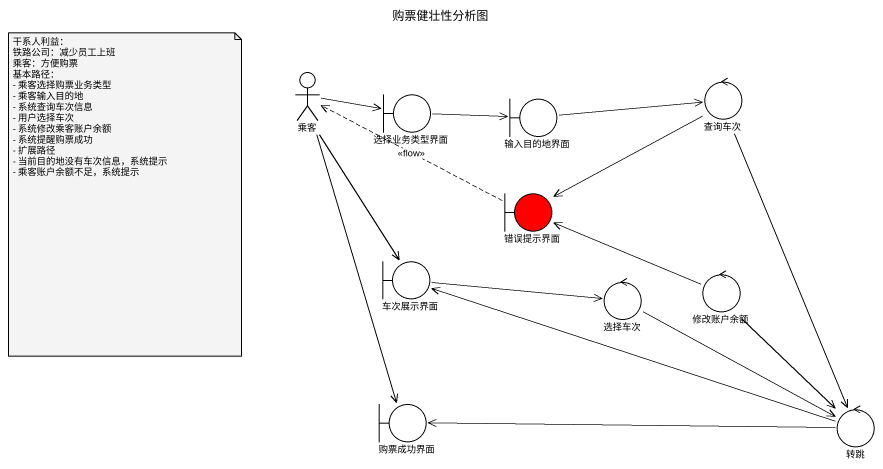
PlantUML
@startuml
title 购票健壮性分析图
actor 乘客
control 查询车次
boundary 选择业务类型界面
boundary 输入目的地界面
boundary 错误提示界面 #FF0000
boundary 车次展示界面
control 选择车次
control 修改账户余额
boundary 购票成功界面
control 转跳
乘客 -right-> 选择业务类型界面
乘客 --> 车次展示界面
乘客 --> 购票成功界面
查询车次 -left-> 错误提示界面
查询车次 --> 转跳
选择业务类型界面 -right-> 输入目的地界面
输入目的地界面 -right-> 查询车次
错误提示界面 .left.> 乘客 : <<flow>>
车次展示界面 -right-> 选择车次
选择车次 -right-> 转跳
修改账户余额 -left-> 错误提示界面
修改账户余额 --> 转跳
转跳 -left-> 车次展示界面
转跳 -left-> 购票成功界面
note as N1
  干系人利益：
  铁路公司：减少员工上班
  乘客：方便购票
  基本路径：
  - 乘客选择购票业务类型
  - 乘客输入目的地
  - 系统查询车次信息
  - 用户选择车次
  - 系统修改乘客账户余额
  - 系统提醒购票成功
  - 扩展路径
  - 当前目的地没有车次信息，系统提示
  - 乘客账户余额不足，系统提示
end note
@enduml
